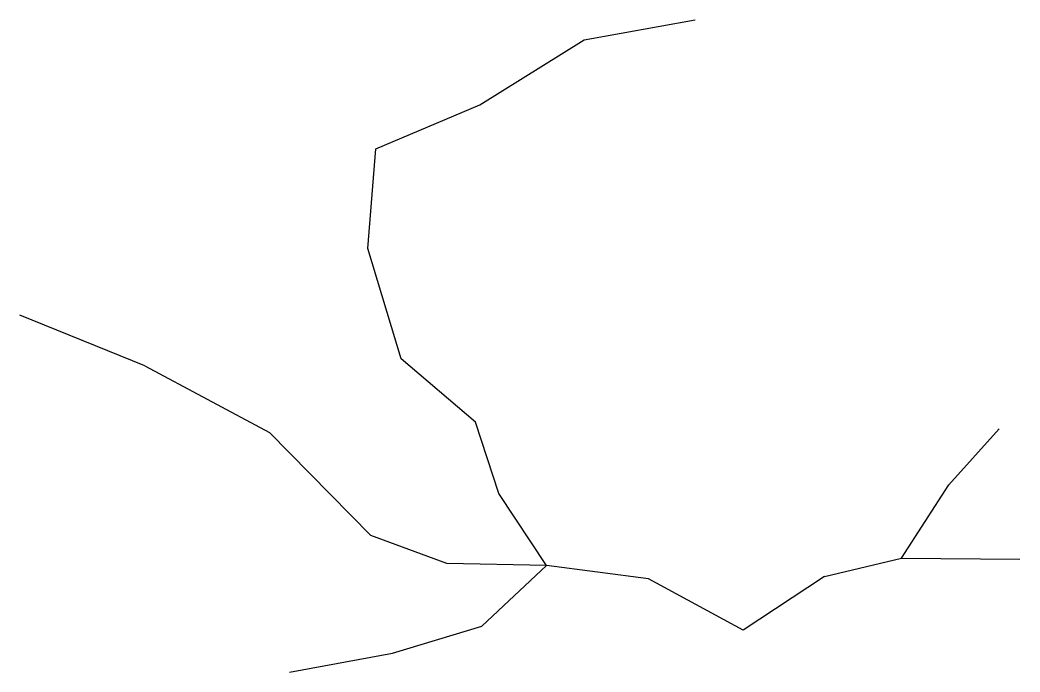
# Model space of a CAD drawing. Header units: millimetres. Extents: x 154 to 320, y 34 to 142.
import ezdxf

# ---------------------------------------------------------------- set-up
doc = ezdxf.new("R2010")
doc.units = ezdxf.units.MM
doc.layers.get('0').update_dxf_attribs({"linetype": 'CONTINUOUS'})

msp = doc.modelspace()

# ---------------------------------------------------------------- linework, layer by layer
for p, q in [((247.59, 138.85), (266, 142.13)), ((230.27, 128.05), (247.59, 138.85)), ((213.03, 120.73), (230.27, 128.05)), ((211.7, 104.2), (213.03, 120.73)), ((217.25, 85.9), (211.7, 104.2)), ((174.72, 84.75), (154.01, 93.15)), ((174.72, 84.75), (195.4, 73.67)), ((229.58, 75.39), (217.25, 85.9)), ((233.46, 63.57), (229.58, 75.39)), ((195.4, 73.67), (212.24, 56.6)), ((308.12, 65.03), (316.43, 74.29)), ((300.25, 52.85), (308.12, 65.03)), ((241.35, 51.6), (233.46, 63.57)), ((224.81, 51.95), (212.24, 56.6)), ((241.35, 51.6), (224.81, 51.95)), ((230.61, 41.57), (241.35, 51.6)), ((258.28, 49.39), (241.35, 51.6)), ((287.46, 49.82), (300.25, 52.85)), ((300.25, 52.85), (319.9, 52.7)), ((287.46, 49.82), (273.96, 40.91)), ((273.96, 40.91), (258.28, 49.39)), ((215.82, 37.06), (230.61, 41.57)), ((198.71, 33.95), (215.82, 37.06))]:
    msp.add_line(p, q)

doc.saveas('drawing.dxf')
